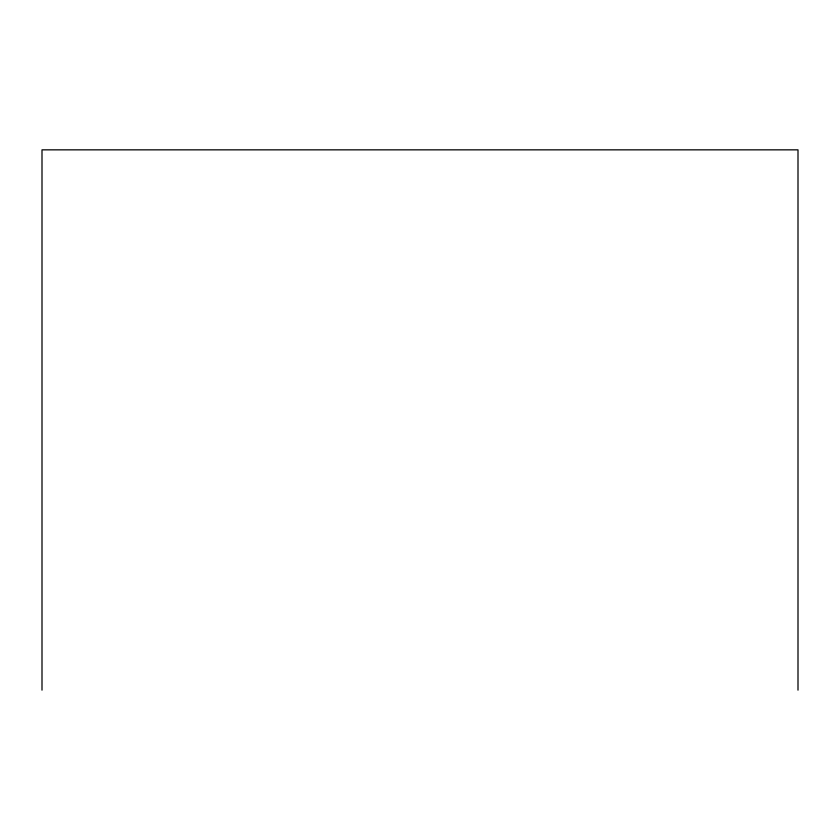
<?xml version="1.0" encoding="UTF-8"?>
<svg xmlns="http://www.w3.org/2000/svg" width="840" height="840" viewBox="0 0 840 840"><rect width="100%" height="100%" fill="white"/><g stroke="black" fill="none" stroke-linecap="round" stroke-linejoin="round"><path stroke-width="1.26" d="M798 690.154L798 149.846L42 149.846L42 690.154"/></g></svg>
